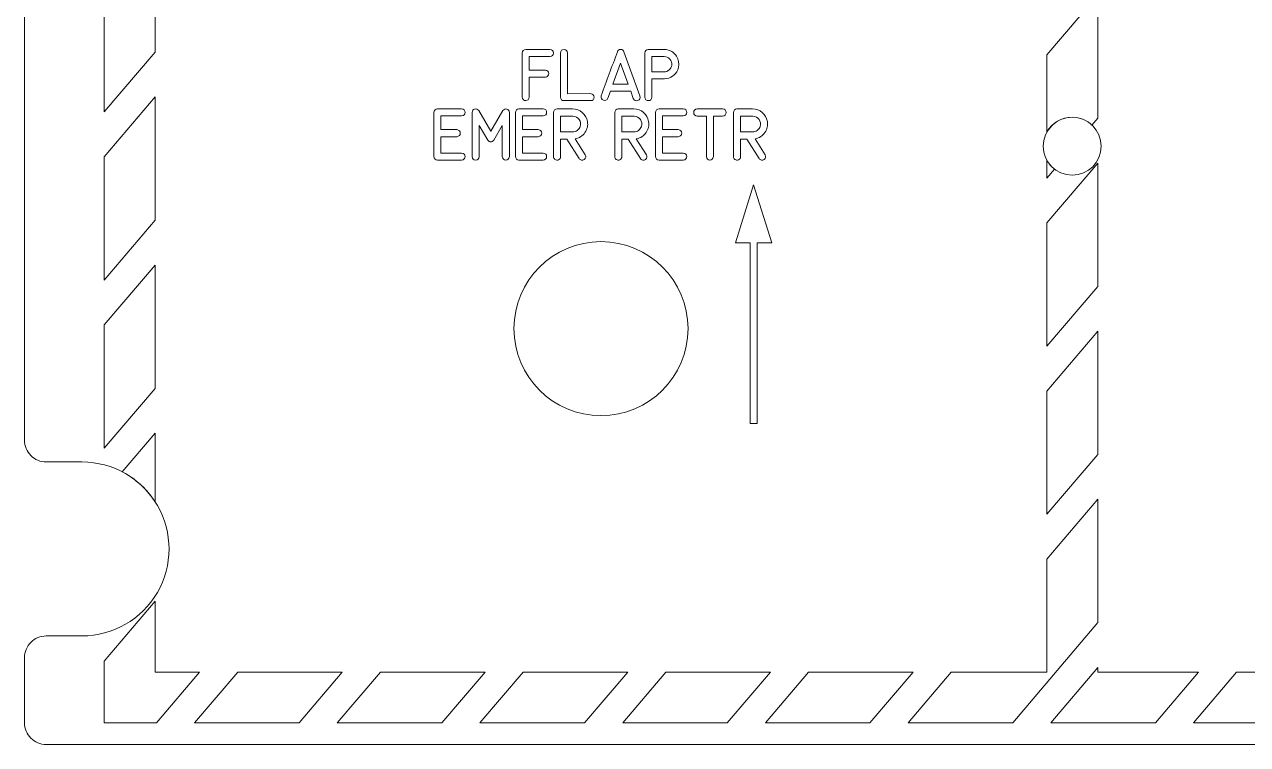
# Model space of a CAD drawing. Header units: millimetres. Extents: x -247 to 282, y -81 to 81.
# Drawn here: x -247.1 to -162.8, y -80.2 to -30.5 of the extents above; entities that cross this region are included whole.
import ezdxf

# ---------------------------------------------------------------- set-up
doc = ezdxf.new("R2010")
doc.units = ezdxf.units.MM
doc.header["$MEASUREMENT"] = 0
for name, color, linetype in [('Engrave', 7, 'Continuous'), ('Indicators', 7, 'Continuous'), ('Markings', 7, 'Continuous')]:
    doc.layers.add(name, color=color, linetype=linetype)

msp = doc.modelspace()

# ---------------------------------------------------------------- linework, layer by layer
at = {"layer": 'Engrave', "color": 240, "lineweight": 9}
for points, knots in [([(-212.7471, -35.5114), (-212.7471, -35.5114), (-212.7471, -32.4729), (-212.7471, -32.4729), (-212.7471, -32.4729), (-212.7265, -32.3212), (-212.6448, -32.2395), (-212.5025, -32.2283), (-212.5025, -32.2283), (-212.5025, -32.2283), (-210.8351, -32.2283), (-210.8351, -32.2283), (-210.8351, -32.2283), (-210.6758, -32.2406), (-210.5958, -32.3224), (-210.5958, -32.4723), (-210.5958, -32.4723), (-210.5958, -32.6216), (-210.6769, -32.7022), (-210.8386, -32.7122), (-210.8386, -32.7122), (-210.8386, -32.7122), (-212.2632, -32.7122), (-212.2632, -32.7122), (-212.2632, -32.7122), (-212.2632, -32.7122), (-212.2632, -33.6547), (-212.2632, -33.6547), (-212.2632, -33.6547), (-212.2632, -33.6547), (-211.152, -33.6547), (-211.152, -33.6547), (-211.152, -33.6547), (-210.9938, -33.6658), (-210.9133, -33.7434), (-210.9109, -33.8869), (-210.9109, -33.8869), (-210.9086, -34.0304), (-210.9891, -34.1144), (-211.152, -34.1385), (-211.152, -34.1385), (-211.152, -34.1385), (-212.2632, -34.1385), (-212.2632, -34.1385), (-212.2632, -34.1385), (-212.2632, -34.1385), (-212.2632, -35.5114), (-212.2632, -35.5114), (-212.2632, -35.5114), (-212.2744, -35.6696), (-212.3526, -35.7501), (-212.4966, -35.7525), (-212.4966, -35.7525), (-212.6407, -35.7548), (-212.7242, -35.6743), (-212.7471, -35.5114)], [0, 0, 0, 0, 0.0666667, 0.0666667, 0.0666667, 0.0666667, 0.1333333, 0.1333333, 0.1333333, 0.1333333, 0.2, 0.2, 0.2, 0.2, 0.2666667, 0.2666667, 0.2666667, 0.2666667, 0.3333333, 0.3333333, 0.3333333, 0.3333333, 0.4, 0.4, 0.4, 0.4, 0.4666667, 0.4666667, 0.4666667, 0.4666667, 0.5333333, 0.5333333, 0.5333333, 0.5333333, 0.6, 0.6, 0.6, 0.6, 0.6666667, 0.6666667, 0.6666667, 0.6666667, 0.7333333, 0.7333333, 0.7333333, 0.7333333, 0.8, 0.8, 0.8, 0.8, 0.8666667, 0.8666667, 0.8666667, 0.8666667, 1, 1, 1, 1]), ([(-209.8691, -35.7578), (-210.0102, -35.7484), (-210.0919, -35.669), (-210.1137, -35.5185), (-210.1137, -35.5185), (-210.1137, -35.5185), (-210.1137, -32.4729), (-210.1137, -32.4729), (-210.1137, -32.4729), (-210.0896, -32.3077), (-210.0055, -32.2265), (-209.8621, -32.2289), (-209.8621, -32.2289), (-209.7186, -32.2318), (-209.6404, -32.3136), (-209.6281, -32.4729), (-209.6281, -32.4729), (-209.6281, -32.4729), (-209.6281, -35.2768), (-209.6281, -35.2768), (-209.6281, -35.2768), (-209.6281, -35.2768), (-208.0382, -35.2756), (-208.0382, -35.2756), (-208.0382, -35.2756), (-207.8748, -35.2939), (-207.7942, -35.3762), (-207.796, -35.5226), (-207.796, -35.5226), (-207.7978, -35.669), (-207.8789, -35.7472), (-208.04, -35.7578), (-208.04, -35.7578), (-208.04, -35.7578), (-209.8691, -35.7578), (-209.8691, -35.7578)], [0, 0, 0, 0, 0.1, 0.1, 0.1, 0.1, 0.2, 0.2, 0.2, 0.2, 0.3, 0.3, 0.3, 0.3, 0.4, 0.4, 0.4, 0.4, 0.5, 0.5, 0.5, 0.5, 0.6, 0.6, 0.6, 0.6, 0.7, 0.7, 0.7, 0.7, 0.8, 0.8, 0.8, 0.8, 1, 1, 1, 1]), ([(-207.2939, -35.4238), (-207.1104, -34.917), (-206.9264, -34.4108), (-206.7424, -33.9051), (-206.7424, -33.9051), (-206.5577, -33.3995), (-206.3731, -32.8933), (-206.1885, -32.387), (-206.1885, -32.387), (-206.1503, -32.2824), (-206.075, -32.2295), (-205.9627, -32.2283), (-205.9627, -32.2283), (-205.8498, -32.2271), (-205.774, -32.28), (-205.7352, -32.387), (-205.7352, -32.387), (-205.7352, -32.387), (-204.631, -35.432), (-204.631, -35.432), (-204.631, -35.432), (-204.5969, -35.5943), (-204.6463, -35.6984), (-204.7792, -35.7454), (-204.7792, -35.7454), (-204.9127, -35.793), (-205.015, -35.7442), (-205.0879, -35.6008), (-205.0879, -35.6008), (-205.0879, -35.6008), (-205.2648, -35.1081), (-205.2648, -35.1081), (-205.2648, -35.1081), (-205.2648, -35.1081), (-206.6689, -35.1081), (-206.6689, -35.1081), (-206.6689, -35.1081), (-206.6689, -35.1081), (-206.8411, -35.589), (-206.8411, -35.589), (-206.8411, -35.589), (-206.9146, -35.7337), (-207.0193, -35.7807), (-207.1545, -35.7307), (-207.1545, -35.7307), (-207.2903, -35.6813), (-207.3368, -35.5784), (-207.2939, -35.4238)], [0, 0, 0, 0, 0.0769231, 0.0769231, 0.0769231, 0.0769231, 0.1538462, 0.1538462, 0.1538462, 0.1538462, 0.2307692, 0.2307692, 0.2307692, 0.2307692, 0.3076923, 0.3076923, 0.3076923, 0.3076923, 0.3846154, 0.3846154, 0.3846154, 0.3846154, 0.4615385, 0.4615385, 0.4615385, 0.4615385, 0.5384615, 0.5384615, 0.5384615, 0.5384615, 0.6153846, 0.6153846, 0.6153846, 0.6153846, 0.6923077, 0.6923077, 0.6923077, 0.6923077, 0.7692308, 0.7692308, 0.7692308, 0.7692308, 0.8461538, 0.8461538, 0.8461538, 0.8461538, 1, 1, 1, 1]), ([(-202.9671, -32.2283), (-202.9671, -32.2283), (-202.9342, -32.2283), (-202.9342, -32.2283), (-202.9342, -32.2283), (-202.7872, -32.2389), (-202.652, -32.2718), (-202.528, -32.3283), (-202.528, -32.3283), (-202.2904, -32.4394), (-202.1223, -32.6228), (-202.0235, -32.878), (-202.0235, -32.878), (-201.9247, -33.1326), (-201.9259, -33.3813), (-202.0264, -33.6235), (-202.0264, -33.6235), (-202.1082, -33.8152), (-202.2287, -33.9657), (-202.3886, -34.0739), (-202.3886, -34.0739), (-202.5479, -34.1826), (-202.7302, -34.2432), (-202.9342, -34.2556), (-202.9342, -34.2556), (-202.9342, -34.2556), (-202.9671, -34.2573), (-202.9671, -34.2573), (-202.9671, -34.2573), (-202.9671, -34.2573), (-203.8044, -34.2573), (-203.8044, -34.2573), (-203.8044, -34.2573), (-203.8044, -34.2573), (-203.8044, -35.5132), (-203.8044, -35.5132), (-203.8044, -35.5132), (-203.825, -35.6749), (-203.9067, -35.756), (-204.049, -35.756), (-204.049, -35.756), (-204.1913, -35.756), (-204.2724, -35.6749), (-204.2918, -35.5132), (-204.2918, -35.5132), (-204.2918, -35.5132), (-204.2918, -32.4694), (-204.2918, -32.4694), (-204.2918, -32.4694), (-204.2747, -32.3271), (-204.1989, -32.2465), (-204.0643, -32.2283), (-204.0643, -32.2283), (-204.0643, -32.2283), (-204.049, -32.2283), (-204.049, -32.2283), (-204.049, -32.2283), (-204.049, -32.2283), (-202.9671, -32.2283), (-202.9671, -32.2283)], [0, 0, 0, 0, 0.0625, 0.0625, 0.0625, 0.0625, 0.125, 0.125, 0.125, 0.125, 0.1875, 0.1875, 0.1875, 0.1875, 0.25, 0.25, 0.25, 0.25, 0.3125, 0.3125, 0.3125, 0.3125, 0.375, 0.375, 0.375, 0.375, 0.4375, 0.4375, 0.4375, 0.4375, 0.5, 0.5, 0.5, 0.5, 0.5625, 0.5625, 0.5625, 0.5625, 0.625, 0.625, 0.625, 0.625, 0.6875, 0.6875, 0.6875, 0.6875, 0.75, 0.75, 0.75, 0.75, 0.8125, 0.8125, 0.8125, 0.8125, 0.875, 0.875, 0.875, 0.875, 1, 1, 1, 1]), ([(-202.9671, -32.7139), (-202.9671, -32.7139), (-203.8044, -32.7139), (-203.8044, -32.7139), (-203.8044, -32.7139), (-203.8044, -32.7139), (-203.8044, -33.7699), (-203.8044, -33.7699), (-203.8044, -33.7699), (-203.8044, -33.7699), (-202.9671, -33.7699), (-202.9671, -33.7699), (-202.9671, -33.7699), (-202.836, -33.7699), (-202.7208, -33.7264), (-202.6203, -33.6388), (-202.6203, -33.6388), (-202.5197, -33.5518), (-202.4609, -33.4424), (-202.4433, -33.3119), (-202.4433, -33.3119), (-202.4227, -33.1531), (-202.4656, -33.0138), (-202.5709, -32.8939), (-202.5709, -32.8939), (-202.6767, -32.7739), (-202.809, -32.7139), (-202.9671, -32.7139)], [0, 0, 0, 0, 0.125, 0.125, 0.125, 0.125, 0.25, 0.25, 0.25, 0.25, 0.375, 0.375, 0.375, 0.375, 0.5, 0.5, 0.5, 0.5, 0.625, 0.625, 0.625, 0.625, 0.75, 0.75, 0.75, 0.75, 1, 1, 1, 1]), ([(-205.4406, -34.6242), (-205.4406, -34.6242), (-205.9645, -33.1773), (-205.9645, -33.1773), (-205.9645, -33.1773), (-205.9645, -33.1773), (-206.4913, -34.6242), (-206.4913, -34.6242), (-206.4913, -34.6242), (-206.4913, -34.6242), (-205.4406, -34.6242), (-205.4406, -34.6242)], [0, 0, 0, 0, 0.25, 0.25, 0.25, 0.25, 0.5, 0.5, 0.5, 0.5, 1, 1, 1, 1]), ([(-205.9645, -33.1773), (-205.9645, -33.1773), (-205.4406, -34.6242), (-205.4406, -34.6242), (-205.4406, -34.6242), (-205.4406, -34.6242), (-205.9645, -33.1773), (-205.9645, -33.1773)], [0, 0, 0, 0, 0.3333333, 0.3333333, 0.3333333, 0.3333333, 1, 1, 1, 1]), ([(-216.9213, -36.812), (-216.9213, -36.812), (-218.3494, -36.812), (-218.3494, -36.812), (-218.3494, -36.812), (-218.3494, -36.812), (-218.3494, -37.7544), (-218.3494, -37.7544), (-218.3494, -37.7544), (-218.3494, -37.7544), (-217.2605, -37.7544), (-217.2605, -37.7544), (-217.2605, -37.7544), (-217.0977, -37.7785), (-217.0165, -37.8603), (-217.0171, -37.9996), (-217.0171, -37.9996), (-217.0177, -38.1395), (-217.0988, -38.2207), (-217.2605, -38.2436), (-217.2605, -38.2436), (-217.2605, -38.2436), (-218.3494, -38.2436), (-218.3494, -38.2436), (-218.3494, -38.2436), (-218.3494, -38.2436), (-218.3494, -39.3754), (-218.3494, -39.3754), (-218.3494, -39.3754), (-218.3494, -39.3754), (-216.9213, -39.3754), (-216.9213, -39.3754), (-216.9213, -39.3754), (-216.7596, -39.3995), (-216.6785, -39.4801), (-216.6785, -39.6182), (-216.6785, -39.6182), (-216.6785, -39.7558), (-216.7596, -39.8364), (-216.9213, -39.8593), (-216.9213, -39.8593), (-216.9213, -39.8593), (-218.5887, -39.8593), (-218.5887, -39.8593), (-218.5887, -39.8593), (-218.7322, -39.8411), (-218.8139, -39.7593), (-218.8333, -39.6147), (-218.8333, -39.6147), (-218.8333, -39.6147), (-218.8333, -36.5727), (-218.8333, -36.5727), (-218.8333, -36.5727), (-218.8115, -36.421), (-218.7298, -36.341), (-218.5887, -36.3316), (-218.5887, -36.3316), (-218.5887, -36.3316), (-216.9213, -36.3316), (-216.9213, -36.3316), (-216.9213, -36.3316), (-216.7596, -36.3439), (-216.6785, -36.4251), (-216.6791, -36.5738), (-216.6791, -36.5738), (-216.6796, -36.7226), (-216.7608, -36.802), (-216.9213, -36.812)], [0, 0, 0, 0, 0.0555556, 0.0555556, 0.0555556, 0.0555556, 0.1111111, 0.1111111, 0.1111111, 0.1111111, 0.1666667, 0.1666667, 0.1666667, 0.1666667, 0.2222222, 0.2222222, 0.2222222, 0.2222222, 0.2777778, 0.2777778, 0.2777778, 0.2777778, 0.3333333, 0.3333333, 0.3333333, 0.3333333, 0.3888889, 0.3888889, 0.3888889, 0.3888889, 0.4444444, 0.4444444, 0.4444444, 0.4444444, 0.5, 0.5, 0.5, 0.5, 0.5555556, 0.5555556, 0.5555556, 0.5555556, 0.6111111, 0.6111111, 0.6111111, 0.6111111, 0.6666667, 0.6666667, 0.6666667, 0.6666667, 0.7222222, 0.7222222, 0.7222222, 0.7222222, 0.7777778, 0.7777778, 0.7777778, 0.7777778, 0.8333333, 0.8333333, 0.8333333, 0.8333333, 0.8888889, 0.8888889, 0.8888889, 0.8888889, 1, 1, 1, 1]), ([(-213.6317, -39.6182), (-213.657, -39.7788), (-213.7382, -39.8593), (-213.8751, -39.8587), (-213.8751, -39.8587), (-214.0127, -39.8581), (-214.0933, -39.7776), (-214.1174, -39.6182), (-214.1174, -39.6182), (-214.1174, -39.6182), (-214.1174, -37.4669), (-214.1174, -37.4669), (-214.1174, -37.4669), (-214.1174, -37.4669), (-214.7083, -38.4776), (-214.7083, -38.4776), (-214.7083, -38.4776), (-214.7712, -38.5535), (-214.8417, -38.5934), (-214.9193, -38.597), (-214.9193, -38.597), (-214.997, -38.5999), (-215.0657, -38.5605), (-215.1269, -38.4776), (-215.1269, -38.4776), (-215.1269, -38.4776), (-215.7143, -37.4716), (-215.7143, -37.4716), (-215.7143, -37.4716), (-215.7143, -37.4716), (-215.7125, -39.6182), (-215.7125, -39.6182), (-215.7125, -39.6182), (-215.7307, -39.7776), (-215.8136, -39.8575), (-215.9612, -39.8569), (-215.9612, -39.8569), (-216.1088, -39.8564), (-216.1881, -39.7764), (-216.1999, -39.6182), (-216.1999, -39.6182), (-216.1999, -39.6182), (-216.1999, -36.5762), (-216.1999, -36.5762), (-216.1999, -36.5762), (-216.1905, -36.4439), (-216.1329, -36.3651), (-216.0259, -36.3392), (-216.0259, -36.3392), (-215.9189, -36.3134), (-215.826, -36.3498), (-215.7466, -36.4486), (-215.7466, -36.4486), (-215.7466, -36.4486), (-214.9182, -37.8732), (-214.9182, -37.8732), (-214.9182, -37.8732), (-214.9182, -37.8732), (-214.0809, -36.4486), (-214.0809, -36.4486), (-214.0809, -36.4486), (-214.0021, -36.3498), (-213.9098, -36.314), (-213.8046, -36.3404), (-213.8046, -36.3404), (-213.6999, -36.3669), (-213.6417, -36.4451), (-213.6317, -36.5762), (-213.6317, -36.5762), (-213.6317, -36.5762), (-213.6317, -39.6182), (-213.6317, -39.6182)], [0, 0, 0, 0, 0.0526316, 0.0526316, 0.0526316, 0.0526316, 0.1052632, 0.1052632, 0.1052632, 0.1052632, 0.1578947, 0.1578947, 0.1578947, 0.1578947, 0.2105263, 0.2105263, 0.2105263, 0.2105263, 0.2631579, 0.2631579, 0.2631579, 0.2631579, 0.3157895, 0.3157895, 0.3157895, 0.3157895, 0.3684211, 0.3684211, 0.3684211, 0.3684211, 0.4210526, 0.4210526, 0.4210526, 0.4210526, 0.4736842, 0.4736842, 0.4736842, 0.4736842, 0.5263158, 0.5263158, 0.5263158, 0.5263158, 0.5789474, 0.5789474, 0.5789474, 0.5789474, 0.6315789, 0.6315789, 0.6315789, 0.6315789, 0.6842105, 0.6842105, 0.6842105, 0.6842105, 0.7368421, 0.7368421, 0.7368421, 0.7368421, 0.7894737, 0.7894737, 0.7894737, 0.7894737, 0.8421053, 0.8421053, 0.8421053, 0.8421053, 0.8947368, 0.8947368, 0.8947368, 0.8947368, 1, 1, 1, 1]), ([(-211.3064, -36.812), (-211.3064, -36.812), (-212.7345, -36.812), (-212.7345, -36.812), (-212.7345, -36.812), (-212.7345, -36.812), (-212.7345, -37.7544), (-212.7345, -37.7544), (-212.7345, -37.7544), (-212.7345, -37.7544), (-211.6456, -37.7544), (-211.6456, -37.7544), (-211.6456, -37.7544), (-211.4828, -37.7785), (-211.4016, -37.8603), (-211.4022, -37.9996), (-211.4022, -37.9996), (-211.4028, -38.1395), (-211.4839, -38.2207), (-211.6456, -38.2436), (-211.6456, -38.2436), (-211.6456, -38.2436), (-212.7345, -38.2436), (-212.7345, -38.2436), (-212.7345, -38.2436), (-212.7345, -38.2436), (-212.7345, -39.3754), (-212.7345, -39.3754), (-212.7345, -39.3754), (-212.7345, -39.3754), (-211.3064, -39.3754), (-211.3064, -39.3754), (-211.3064, -39.3754), (-211.1447, -39.3995), (-211.0636, -39.4801), (-211.0636, -39.6182), (-211.0636, -39.6182), (-211.0636, -39.7558), (-211.1447, -39.8364), (-211.3064, -39.8593), (-211.3064, -39.8593), (-211.3064, -39.8593), (-212.9738, -39.8593), (-212.9738, -39.8593), (-212.9738, -39.8593), (-213.1173, -39.8411), (-213.199, -39.7593), (-213.2184, -39.6147), (-213.2184, -39.6147), (-213.2184, -39.6147), (-213.2184, -36.5727), (-213.2184, -36.5727), (-213.2184, -36.5727), (-213.1966, -36.421), (-213.1149, -36.341), (-212.9738, -36.3316), (-212.9738, -36.3316), (-212.9738, -36.3316), (-211.3064, -36.3316), (-211.3064, -36.3316), (-211.3064, -36.3316), (-211.1447, -36.3439), (-211.0636, -36.4251), (-211.0642, -36.5738), (-211.0642, -36.5738), (-211.0647, -36.7226), (-211.1459, -36.802), (-211.3064, -36.812)], [0, 0, 0, 0, 0.0555556, 0.0555556, 0.0555556, 0.0555556, 0.1111111, 0.1111111, 0.1111111, 0.1111111, 0.1666667, 0.1666667, 0.1666667, 0.1666667, 0.2222222, 0.2222222, 0.2222222, 0.2222222, 0.2777778, 0.2777778, 0.2777778, 0.2777778, 0.3333333, 0.3333333, 0.3333333, 0.3333333, 0.3888889, 0.3888889, 0.3888889, 0.3888889, 0.4444444, 0.4444444, 0.4444444, 0.4444444, 0.5, 0.5, 0.5, 0.5, 0.5555556, 0.5555556, 0.5555556, 0.5555556, 0.6111111, 0.6111111, 0.6111111, 0.6111111, 0.6666667, 0.6666667, 0.6666667, 0.6666667, 0.7222222, 0.7222222, 0.7222222, 0.7222222, 0.7777778, 0.7777778, 0.7777778, 0.7777778, 0.8333333, 0.8333333, 0.8333333, 0.8333333, 0.8888889, 0.8888889, 0.8888889, 0.8888889, 1, 1, 1, 1]), ([(-208.4096, -39.4854), (-208.3361, -39.6153), (-208.3567, -39.7241), (-208.4713, -39.8129), (-208.4713, -39.8129), (-208.5266, -39.8517), (-208.5901, -39.8652), (-208.6618, -39.8522), (-208.6618, -39.8522), (-208.7335, -39.8399), (-208.7859, -39.804), (-208.8194, -39.7458), (-208.8194, -39.7458), (-208.8194, -39.7458), (-209.6684, -38.4035), (-209.6684, -38.4035), (-209.6684, -38.4035), (-209.6684, -38.4035), (-210.0994, -38.4035), (-210.0994, -38.4035), (-210.0994, -38.4035), (-210.0994, -38.4035), (-210.0994, -39.6165), (-210.0994, -39.6165), (-210.0994, -39.6165), (-210.0994, -39.7164), (-210.1446, -39.7882), (-210.2352, -39.8328), (-210.2352, -39.8328), (-210.3263, -39.8769), (-210.411, -39.8687), (-210.4903, -39.8076), (-210.4903, -39.8076), (-210.5533, -39.7605), (-210.585, -39.697), (-210.585, -39.6165), (-210.585, -39.6165), (-210.585, -39.6165), (-210.585, -36.5727), (-210.585, -36.5727), (-210.585, -36.5727), (-210.585, -36.5062), (-210.5615, -36.4492), (-210.515, -36.4022), (-210.515, -36.4022), (-210.4686, -36.3551), (-210.4116, -36.3316), (-210.3439, -36.3316), (-210.3439, -36.3316), (-210.3439, -36.3316), (-209.2745, -36.3316), (-209.2745, -36.3316), (-209.2745, -36.3316), (-209.0169, -36.3316), (-208.7935, -36.4133), (-208.6042, -36.5768), (-208.6042, -36.5768), (-208.4149, -36.7408), (-208.2967, -36.9484), (-208.2508, -37.2), (-208.2508, -37.2), (-208.2026, -37.4699), (-208.2597, -37.7221), (-208.4225, -37.9567), (-208.4225, -37.9567), (-208.5848, -38.1919), (-208.8006, -38.3342), (-209.0693, -38.3847), (-209.0693, -38.3847), (-209.0693, -38.3847), (-209.1022, -38.39), (-209.1022, -38.39), (-209.1022, -38.39), (-209.1022, -38.39), (-208.4096, -39.4854), (-208.4096, -39.4854)], [0, 0, 0, 0, 0.05, 0.05, 0.05, 0.05, 0.1, 0.1, 0.1, 0.1, 0.15, 0.15, 0.15, 0.15, 0.2, 0.2, 0.2, 0.2, 0.25, 0.25, 0.25, 0.25, 0.3, 0.3, 0.3, 0.3, 0.35, 0.35, 0.35, 0.35, 0.4, 0.4, 0.4, 0.4, 0.45, 0.45, 0.45, 0.45, 0.5, 0.5, 0.5, 0.5, 0.55, 0.55, 0.55, 0.55, 0.6, 0.6, 0.6, 0.6, 0.65, 0.65, 0.65, 0.65, 0.7, 0.7, 0.7, 0.7, 0.75, 0.75, 0.75, 0.75, 0.8, 0.8, 0.8, 0.8, 0.85, 0.85, 0.85, 0.85, 0.9, 0.9, 0.9, 0.9, 1, 1, 1, 1]), ([(-209.2745, -37.9197), (-209.1569, -37.9197), (-209.0487, -37.8844), (-208.9493, -37.8126), (-208.9493, -37.8126), (-208.85, -37.7415), (-208.7835, -37.6486), (-208.7488, -37.534), (-208.7488, -37.534), (-208.6947, -37.357), (-208.7194, -37.1971), (-208.8229, -37.0542), (-208.8229, -37.0542), (-208.9264, -36.9113), (-209.0687, -36.8325), (-209.2498, -36.8172), (-209.2498, -36.8172), (-209.2498, -36.8172), (-210.0994, -36.8172), (-210.0994, -36.8172), (-210.0994, -36.8172), (-210.0994, -36.8172), (-210.0994, -37.9197), (-210.0994, -37.9197), (-210.0994, -37.9197), (-210.0994, -37.9197), (-209.2745, -37.9197), (-209.2745, -37.9197)], [0, 0, 0, 0, 0.125, 0.125, 0.125, 0.125, 0.25, 0.25, 0.25, 0.25, 0.375, 0.375, 0.375, 0.375, 0.5, 0.5, 0.5, 0.5, 0.625, 0.625, 0.625, 0.625, 0.75, 0.75, 0.75, 0.75, 1, 1, 1, 1]), ([(-204.191, -39.4854), (-204.1175, -39.6153), (-204.1381, -39.7241), (-204.2527, -39.8129), (-204.2527, -39.8129), (-204.308, -39.8517), (-204.3715, -39.8652), (-204.4432, -39.8522), (-204.4432, -39.8522), (-204.5149, -39.8399), (-204.5673, -39.804), (-204.6008, -39.7458), (-204.6008, -39.7458), (-204.6008, -39.7458), (-205.4498, -38.4035), (-205.4498, -38.4035), (-205.4498, -38.4035), (-205.4498, -38.4035), (-205.8808, -38.4035), (-205.8808, -38.4035), (-205.8808, -38.4035), (-205.8808, -38.4035), (-205.8808, -39.6165), (-205.8808, -39.6165), (-205.8808, -39.6165), (-205.8808, -39.7164), (-205.926, -39.7882), (-206.0166, -39.8328), (-206.0166, -39.8328), (-206.1077, -39.8769), (-206.1924, -39.8687), (-206.2717, -39.8076), (-206.2717, -39.8076), (-206.3347, -39.7605), (-206.3664, -39.697), (-206.3664, -39.6165), (-206.3664, -39.6165), (-206.3664, -39.6165), (-206.3664, -36.5727), (-206.3664, -36.5727), (-206.3664, -36.5727), (-206.3664, -36.5062), (-206.3429, -36.4492), (-206.2964, -36.4022), (-206.2964, -36.4022), (-206.25, -36.3551), (-206.193, -36.3316), (-206.1253, -36.3316), (-206.1253, -36.3316), (-206.1253, -36.3316), (-205.0559, -36.3316), (-205.0559, -36.3316), (-205.0559, -36.3316), (-204.7983, -36.3316), (-204.5749, -36.4133), (-204.3856, -36.5768), (-204.3856, -36.5768), (-204.1963, -36.7408), (-204.0781, -36.9484), (-204.0322, -37.2), (-204.0322, -37.2), (-203.984, -37.4699), (-204.0411, -37.7221), (-204.2039, -37.9567), (-204.2039, -37.9567), (-204.3662, -38.1919), (-204.582, -38.3342), (-204.8507, -38.3847), (-204.8507, -38.3847), (-204.8507, -38.3847), (-204.8836, -38.39), (-204.8836, -38.39), (-204.8836, -38.39), (-204.8836, -38.39), (-204.191, -39.4854), (-204.191, -39.4854)], [0, 0, 0, 0, 0.05, 0.05, 0.05, 0.05, 0.1, 0.1, 0.1, 0.1, 0.15, 0.15, 0.15, 0.15, 0.2, 0.2, 0.2, 0.2, 0.25, 0.25, 0.25, 0.25, 0.3, 0.3, 0.3, 0.3, 0.35, 0.35, 0.35, 0.35, 0.4, 0.4, 0.4, 0.4, 0.45, 0.45, 0.45, 0.45, 0.5, 0.5, 0.5, 0.5, 0.55, 0.55, 0.55, 0.55, 0.6, 0.6, 0.6, 0.6, 0.65, 0.65, 0.65, 0.65, 0.7, 0.7, 0.7, 0.7, 0.75, 0.75, 0.75, 0.75, 0.8, 0.8, 0.8, 0.8, 0.85, 0.85, 0.85, 0.85, 0.9, 0.9, 0.9, 0.9, 1, 1, 1, 1]), ([(-205.0559, -37.9197), (-204.9383, -37.9197), (-204.8301, -37.8844), (-204.7307, -37.8126), (-204.7307, -37.8126), (-204.6314, -37.7415), (-204.5649, -37.6486), (-204.5302, -37.534), (-204.5302, -37.534), (-204.4761, -37.357), (-204.5008, -37.1971), (-204.6043, -37.0542), (-204.6043, -37.0542), (-204.7078, -36.9113), (-204.8501, -36.8325), (-205.0312, -36.8172), (-205.0312, -36.8172), (-205.0312, -36.8172), (-205.8808, -36.8172), (-205.8808, -36.8172), (-205.8808, -36.8172), (-205.8808, -36.8172), (-205.8808, -37.9197), (-205.8808, -37.9197), (-205.8808, -37.9197), (-205.8808, -37.9197), (-205.0559, -37.9197), (-205.0559, -37.9197)], [0, 0, 0, 0, 0.125, 0.125, 0.125, 0.125, 0.25, 0.25, 0.25, 0.25, 0.375, 0.375, 0.375, 0.375, 0.5, 0.5, 0.5, 0.5, 0.625, 0.625, 0.625, 0.625, 0.75, 0.75, 0.75, 0.75, 1, 1, 1, 1]), ([(-201.6469, -36.812), (-201.6469, -36.812), (-203.075, -36.812), (-203.075, -36.812), (-203.075, -36.812), (-203.075, -36.812), (-203.075, -37.7544), (-203.075, -37.7544), (-203.075, -37.7544), (-203.075, -37.7544), (-201.9861, -37.7544), (-201.9861, -37.7544), (-201.9861, -37.7544), (-201.8233, -37.7785), (-201.7421, -37.8603), (-201.7427, -37.9996), (-201.7427, -37.9996), (-201.7433, -38.1395), (-201.8244, -38.2207), (-201.9861, -38.2436), (-201.9861, -38.2436), (-201.9861, -38.2436), (-203.075, -38.2436), (-203.075, -38.2436), (-203.075, -38.2436), (-203.075, -38.2436), (-203.075, -39.3754), (-203.075, -39.3754), (-203.075, -39.3754), (-203.075, -39.3754), (-201.6469, -39.3754), (-201.6469, -39.3754), (-201.6469, -39.3754), (-201.4852, -39.3995), (-201.4041, -39.4801), (-201.4041, -39.6182), (-201.4041, -39.6182), (-201.4041, -39.7558), (-201.4852, -39.8364), (-201.6469, -39.8593), (-201.6469, -39.8593), (-201.6469, -39.8593), (-203.3143, -39.8593), (-203.3143, -39.8593), (-203.3143, -39.8593), (-203.4578, -39.8411), (-203.5395, -39.7593), (-203.5589, -39.6147), (-203.5589, -39.6147), (-203.5589, -39.6147), (-203.5589, -36.5727), (-203.5589, -36.5727), (-203.5589, -36.5727), (-203.5371, -36.421), (-203.4554, -36.341), (-203.3143, -36.3316), (-203.3143, -36.3316), (-203.3143, -36.3316), (-201.6469, -36.3316), (-201.6469, -36.3316), (-201.6469, -36.3316), (-201.4852, -36.3439), (-201.4041, -36.4251), (-201.4047, -36.5738), (-201.4047, -36.5738), (-201.4052, -36.7226), (-201.4864, -36.802), (-201.6469, -36.812)], [0, 0, 0, 0, 0.0555556, 0.0555556, 0.0555556, 0.0555556, 0.1111111, 0.1111111, 0.1111111, 0.1111111, 0.1666667, 0.1666667, 0.1666667, 0.1666667, 0.2222222, 0.2222222, 0.2222222, 0.2222222, 0.2777778, 0.2777778, 0.2777778, 0.2777778, 0.3333333, 0.3333333, 0.3333333, 0.3333333, 0.3888889, 0.3888889, 0.3888889, 0.3888889, 0.4444444, 0.4444444, 0.4444444, 0.4444444, 0.5, 0.5, 0.5, 0.5, 0.5555556, 0.5555556, 0.5555556, 0.5555556, 0.6111111, 0.6111111, 0.6111111, 0.6111111, 0.6666667, 0.6666667, 0.6666667, 0.6666667, 0.7222222, 0.7222222, 0.7222222, 0.7222222, 0.7777778, 0.7777778, 0.7777778, 0.7777778, 0.8333333, 0.8333333, 0.8333333, 0.8333333, 0.8888889, 0.8888889, 0.8888889, 0.8888889, 1, 1, 1, 1]), ([(-200.0524, -39.6182), (-200.0524, -39.6182), (-200.0524, -36.8172), (-200.0524, -36.8172), (-200.0524, -36.8172), (-200.0524, -36.8172), (-200.6844, -36.8172), (-200.6844, -36.8172), (-200.6844, -36.8172), (-200.845, -36.8049), (-200.9255, -36.7238), (-200.9249, -36.5756), (-200.9249, -36.5756), (-200.9243, -36.4268), (-200.8438, -36.3451), (-200.6844, -36.3316), (-200.6844, -36.3316), (-200.6844, -36.3316), (-198.9359, -36.3316), (-198.9359, -36.3316), (-198.9359, -36.3316), (-198.7777, -36.3439), (-198.6978, -36.4257), (-198.6972, -36.5756), (-198.6972, -36.5756), (-198.6966, -36.7249), (-198.7765, -36.8061), (-198.9359, -36.8172), (-198.9359, -36.8172), (-198.9359, -36.8172), (-199.5662, -36.8172), (-199.5662, -36.8172), (-199.5662, -36.8172), (-199.5662, -36.8172), (-199.5662, -39.6182), (-199.5662, -39.6182), (-199.5662, -39.6182), (-199.5926, -39.7811), (-199.6773, -39.8617), (-199.8207, -39.8593), (-199.8207, -39.8593), (-199.9636, -39.8569), (-200.0406, -39.7764), (-200.0524, -39.6182)], [0, 0, 0, 0, 0.0833333, 0.0833333, 0.0833333, 0.0833333, 0.1666667, 0.1666667, 0.1666667, 0.1666667, 0.25, 0.25, 0.25, 0.25, 0.3333333, 0.3333333, 0.3333333, 0.3333333, 0.4166667, 0.4166667, 0.4166667, 0.4166667, 0.5, 0.5, 0.5, 0.5, 0.5833333, 0.5833333, 0.5833333, 0.5833333, 0.6666667, 0.6666667, 0.6666667, 0.6666667, 0.75, 0.75, 0.75, 0.75, 0.8333333, 0.8333333, 0.8333333, 0.8333333, 1, 1, 1, 1]), ([(-196.0079, -39.4854), (-195.9344, -39.6153), (-195.955, -39.7241), (-196.0696, -39.8129), (-196.0696, -39.8129), (-196.1249, -39.8517), (-196.1884, -39.8652), (-196.2601, -39.8522), (-196.2601, -39.8522), (-196.3318, -39.8399), (-196.3842, -39.804), (-196.4177, -39.7458), (-196.4177, -39.7458), (-196.4177, -39.7458), (-197.2667, -38.4035), (-197.2667, -38.4035), (-197.2667, -38.4035), (-197.2667, -38.4035), (-197.6977, -38.4035), (-197.6977, -38.4035), (-197.6977, -38.4035), (-197.6977, -38.4035), (-197.6977, -39.6165), (-197.6977, -39.6165), (-197.6977, -39.6165), (-197.6977, -39.7164), (-197.7429, -39.7882), (-197.8335, -39.8328), (-197.8335, -39.8328), (-197.9246, -39.8769), (-198.0093, -39.8687), (-198.0886, -39.8076), (-198.0886, -39.8076), (-198.1516, -39.7605), (-198.1833, -39.697), (-198.1833, -39.6165), (-198.1833, -39.6165), (-198.1833, -39.6165), (-198.1833, -36.5727), (-198.1833, -36.5727), (-198.1833, -36.5727), (-198.1833, -36.5062), (-198.1598, -36.4492), (-198.1133, -36.4022), (-198.1133, -36.4022), (-198.0669, -36.3551), (-198.0099, -36.3316), (-197.9422, -36.3316), (-197.9422, -36.3316), (-197.9422, -36.3316), (-196.8728, -36.3316), (-196.8728, -36.3316), (-196.8728, -36.3316), (-196.6152, -36.3316), (-196.3918, -36.4133), (-196.2025, -36.5768), (-196.2025, -36.5768), (-196.0132, -36.7408), (-195.895, -36.9484), (-195.8491, -37.2), (-195.8491, -37.2), (-195.8009, -37.4699), (-195.858, -37.7221), (-196.0208, -37.9567), (-196.0208, -37.9567), (-196.1831, -38.1919), (-196.3989, -38.3342), (-196.6676, -38.3847), (-196.6676, -38.3847), (-196.6676, -38.3847), (-196.7005, -38.39), (-196.7005, -38.39), (-196.7005, -38.39), (-196.7005, -38.39), (-196.0079, -39.4854), (-196.0079, -39.4854)], [0, 0, 0, 0, 0.05, 0.05, 0.05, 0.05, 0.1, 0.1, 0.1, 0.1, 0.15, 0.15, 0.15, 0.15, 0.2, 0.2, 0.2, 0.2, 0.25, 0.25, 0.25, 0.25, 0.3, 0.3, 0.3, 0.3, 0.35, 0.35, 0.35, 0.35, 0.4, 0.4, 0.4, 0.4, 0.45, 0.45, 0.45, 0.45, 0.5, 0.5, 0.5, 0.5, 0.55, 0.55, 0.55, 0.55, 0.6, 0.6, 0.6, 0.6, 0.65, 0.65, 0.65, 0.65, 0.7, 0.7, 0.7, 0.7, 0.75, 0.75, 0.75, 0.75, 0.8, 0.8, 0.8, 0.8, 0.85, 0.85, 0.85, 0.85, 0.9, 0.9, 0.9, 0.9, 1, 1, 1, 1]), ([(-196.8728, -37.9197), (-196.7552, -37.9197), (-196.647, -37.8844), (-196.5476, -37.8126), (-196.5476, -37.8126), (-196.4483, -37.7415), (-196.3818, -37.6486), (-196.3471, -37.534), (-196.3471, -37.534), (-196.293, -37.357), (-196.3177, -37.1971), (-196.4212, -37.0542), (-196.4212, -37.0542), (-196.5247, -36.9113), (-196.667, -36.8325), (-196.8481, -36.8172), (-196.8481, -36.8172), (-196.8481, -36.8172), (-197.6977, -36.8172), (-197.6977, -36.8172), (-197.6977, -36.8172), (-197.6977, -36.8172), (-197.6977, -37.9197), (-197.6977, -37.9197), (-197.6977, -37.9197), (-197.6977, -37.9197), (-196.8728, -37.9197), (-196.8728, -37.9197)], [0, 0, 0, 0, 0.125, 0.125, 0.125, 0.125, 0.25, 0.25, 0.25, 0.25, 0.375, 0.375, 0.375, 0.375, 0.5, 0.5, 0.5, 0.5, 0.625, 0.625, 0.625, 0.625, 0.75, 0.75, 0.75, 0.75, 1, 1, 1, 1]), ([(-196.5444, -45.5539), (-196.5444, -45.5539), (-196.5444, -58.0114), (-196.5444, -58.0114), (-196.5444, -58.0114), (-196.5444, -58.0114), (-197.0444, -58.0114), (-197.0444, -58.0114), (-197.0444, -58.0114), (-197.0444, -58.0114), (-197.0444, -45.5539), (-197.0444, -45.5539), (-197.0444, -45.5539), (-197.0444, -45.5539), (-198.0444, -45.5539), (-198.0444, -45.5539), (-198.0444, -45.5539), (-198.0444, -45.5539), (-196.7944, -41.5539), (-196.7944, -41.5539), (-196.7944, -41.5539), (-196.7944, -41.5539), (-195.5444, -45.5539), (-195.5444, -45.5539), (-195.5444, -45.5539), (-195.5444, -45.5539), (-196.5444, -45.5539), (-196.5444, -45.5539)], [0, 0, 0, 0, 0.125, 0.125, 0.125, 0.125, 0.25, 0.25, 0.25, 0.25, 0.375, 0.375, 0.375, 0.375, 0.5, 0.5, 0.5, 0.5, 0.625, 0.625, 0.625, 0.625, 0.75, 0.75, 0.75, 0.75, 1, 1, 1, 1])]:
    msp.add_open_spline(points, degree=3, knots=knots, dxfattribs=at)
at = {"layer": 'Indicators', "color": 250, "lineweight": 9}
for centre, major_axis in [((-174.8376, -38.9027), (0, 2)), ((-207.3171, -51.4791), (0, 6))]:
    msp.add_ellipse(centre, major_axis=major_axis, ratio=1, dxfattribs=at)
msp.add_open_spline([(-245.5546, -60.675), (-245.9526, -60.6748), (-246.3343, -60.5164), (-246.6156, -60.2347), (-246.6156, -60.2347), (-246.8969, -59.9531), (-247.0548, -59.5731), (-247.0546, -59.175), (-247.0546, -59.175), (-247.0546, -59.175), (-247.0546, 59.175), (-247.0546, 59.175), (-247.0546, 59.175), (-247.0543, 59.5731), (-246.8959, 59.9547), (-246.6143, 60.236), (-246.6143, 60.236), (-246.3326, 60.5173), (-245.9526, 60.6752), (-245.5546, 60.675), (-245.5546, 60.675), (-245.5546, 60.675), (-243.0921, 60.675), (-243.0921, 60.675), (-243.0921, 60.675), (-240.9485, 60.675), (-238.9677, 61.8186), (-237.8959, 63.675), (-237.8959, 63.675), (-236.8241, 65.5314), (-236.8241, 67.8186), (-237.8959, 69.675), (-237.8959, 69.675), (-238.9677, 71.5314), (-240.9485, 72.675), (-243.0921, 72.675), (-243.0921, 72.675), (-243.0921, 72.675), (-245.5546, 72.675), (-245.5546, 72.675), (-245.5546, 72.675), (-245.9526, 72.6752), (-246.3343, 72.8336), (-246.6156, 73.1153), (-246.6156, 73.1153), (-246.8969, 73.3969), (-247.0548, 73.7769), (-247.0546, 74.175), (-247.0546, 74.175), (-247.0546, 74.175), (-247.0546, 78.6625), (-247.0546, 78.6625), (-247.0546, 78.6625), (-247.0543, 79.0606), (-246.8959, 79.4422), (-246.6143, 79.7235), (-246.6143, 79.7235), (-246.3326, 80.0048), (-245.9526, 80.1627), (-245.5546, 80.1625), (-245.5546, 80.1625), (-245.5546, 80.1625), (-104.1046, 80.1625), (-104.1046, 80.1625), (-104.1046, 80.1625), (-103.7065, 80.1622), (-103.3248, 80.0038), (-103.0435, 79.7222), (-103.0435, 79.7222), (-102.7622, 79.4405), (-102.6043, 79.0606), (-102.6046, 78.6625), (-102.6046, 78.6625), (-102.6046, 78.6625), (-102.6046, 74.175), (-102.6046, 74.175), (-102.6046, 74.175), (-102.6048, 73.7769), (-102.7632, 73.3952), (-103.0449, 73.1139), (-103.0449, 73.1139), (-103.3265, 72.8326), (-103.7065, 72.6747), (-104.1046, 72.675), (-104.1046, 72.675), (-104.1046, 72.675), (-106.5671, 72.675), (-106.5671, 72.675), (-106.5671, 72.675), (-108.7107, 72.675), (-110.6914, 71.5314), (-111.7632, 69.675), (-111.7632, 69.675), (-112.835, 67.8186), (-112.835, 65.5314), (-111.7632, 63.675), (-111.7632, 63.675), (-110.6914, 61.8186), (-108.7107, 60.675), (-106.5671, 60.675), (-106.5671, 60.675), (-106.5671, 60.675), (-104.1046, 60.675), (-104.1046, 60.675), (-104.1046, 60.675), (-103.7065, 60.6747), (-103.3248, 60.5163), (-103.0435, 60.2347), (-103.0435, 60.2347), (-102.7622, 59.953), (-102.6043, 59.5731), (-102.6046, 59.175), (-102.6046, 59.175), (-102.6046, 59.175), (-102.6046, -59.175), (-102.6046, -59.175), (-102.6046, -59.175), (-102.6048, -59.5731), (-102.7632, -59.9548), (-103.0449, -60.2361), (-103.0449, -60.2361), (-103.3265, -60.5174), (-103.7065, -60.6753), (-104.1046, -60.675), (-104.1046, -60.675), (-104.1046, -60.675), (-106.5671, -60.675), (-106.5671, -60.675), (-106.5671, -60.675), (-108.7107, -60.675), (-110.6914, -61.8186), (-111.7632, -63.675), (-111.7632, -63.675), (-112.835, -65.5314), (-112.835, -67.8186), (-111.7632, -69.675), (-111.7632, -69.675), (-110.6914, -71.5314), (-108.7107, -72.675), (-106.5671, -72.675), (-106.5671, -72.675), (-106.5671, -72.675), (-104.1046, -72.675), (-104.1046, -72.675), (-104.1046, -72.675), (-103.7065, -72.6753), (-103.3248, -72.8337), (-103.0435, -73.1153), (-103.0435, -73.1153), (-102.7622, -73.397), (-102.6043, -73.7769), (-102.6046, -74.175), (-102.6046, -74.175), (-102.6046, -74.175), (-102.6046, -78.6625), (-102.6046, -78.6625), (-102.6046, -78.6625), (-102.6048, -79.0606), (-102.7632, -79.4423), (-103.0449, -79.7236), (-103.0449, -79.7236), (-103.3265, -80.0049), (-103.7065, -80.1628), (-104.1046, -80.1625), (-104.1046, -80.1625), (-104.1046, -80.1625), (-245.5546, -80.1625), (-245.5546, -80.1625), (-245.5546, -80.1625), (-245.9526, -80.1623), (-246.3343, -80.0039), (-246.6156, -79.7222), (-246.6156, -79.7222), (-246.8969, -79.4406), (-247.0548, -79.0606), (-247.0546, -78.6625), (-247.0546, -78.6625), (-247.0546, -78.6625), (-247.0546, -74.175), (-247.0546, -74.175), (-247.0546, -74.175), (-247.0543, -73.7769), (-246.8959, -73.3953), (-246.6143, -73.114), (-246.6143, -73.114), (-246.3326, -72.8327), (-245.9526, -72.6748), (-245.5546, -72.675), (-245.5546, -72.675), (-245.5546, -72.675), (-243.0921, -72.675), (-243.0921, -72.675), (-243.0921, -72.675), (-240.9485, -72.675), (-238.9677, -71.5314), (-237.8959, -69.675), (-237.8959, -69.675), (-236.8241, -67.8186), (-236.8241, -65.5314), (-237.8959, -63.675), (-237.8959, -63.675), (-238.9677, -61.8186), (-240.9485, -60.675), (-243.0921, -60.675), (-243.0921, -60.675), (-243.0921, -60.675), (-245.5546, -60.675), (-245.5546, -60.675)], degree=3, knots=[0, 0, 0, 0, 0.0188679, 0.0188679, 0.0188679, 0.0188679, 0.0377358, 0.0377358, 0.0377358, 0.0377358, 0.0566038, 0.0566038, 0.0566038, 0.0566038, 0.0754717, 0.0754717, 0.0754717, 0.0754717, 0.0943396, 0.0943396, 0.0943396, 0.0943396, 0.1132075, 0.1132075, 0.1132075, 0.1132075, 0.1320755, 0.1320755, 0.1320755, 0.1320755, 0.1509434, 0.1509434, 0.1509434, 0.1509434, 0.1698113, 0.1698113, 0.1698113, 0.1698113, 0.1886792, 0.1886792, 0.1886792, 0.1886792, 0.2075472, 0.2075472, 0.2075472, 0.2075472, 0.2264151, 0.2264151, 0.2264151, 0.2264151, 0.245283, 0.245283, 0.245283, 0.245283, 0.2641509, 0.2641509, 0.2641509, 0.2641509, 0.2830189, 0.2830189, 0.2830189, 0.2830189, 0.3018868, 0.3018868, 0.3018868, 0.3018868, 0.3207547, 0.3207547, 0.3207547, 0.3207547, 0.3396226, 0.3396226, 0.3396226, 0.3396226, 0.3584906, 0.3584906, 0.3584906, 0.3584906, 0.3773585, 0.3773585, 0.3773585, 0.3773585, 0.3962264, 0.3962264, 0.3962264, 0.3962264, 0.4150943, 0.4150943, 0.4150943, 0.4150943, 0.4339623, 0.4339623, 0.4339623, 0.4339623, 0.4528302, 0.4528302, 0.4528302, 0.4528302, 0.4716981, 0.4716981, 0.4716981, 0.4716981, 0.490566, 0.490566, 0.490566, 0.490566, 0.509434, 0.509434, 0.509434, 0.509434, 0.5283019, 0.5283019, 0.5283019, 0.5283019, 0.5471698, 0.5471698, 0.5471698, 0.5471698, 0.5660377, 0.5660377, 0.5660377, 0.5660377, 0.5849057, 0.5849057, 0.5849057, 0.5849057, 0.6037736, 0.6037736, 0.6037736, 0.6037736, 0.6226415, 0.6226415, 0.6226415, 0.6226415, 0.6415094, 0.6415094, 0.6415094, 0.6415094, 0.6603774, 0.6603774, 0.6603774, 0.6603774, 0.6792453, 0.6792453, 0.6792453, 0.6792453, 0.6981132, 0.6981132, 0.6981132, 0.6981132, 0.7169811, 0.7169811, 0.7169811, 0.7169811, 0.7358491, 0.7358491, 0.7358491, 0.7358491, 0.754717, 0.754717, 0.754717, 0.754717, 0.7735849, 0.7735849, 0.7735849, 0.7735849, 0.7924528, 0.7924528, 0.7924528, 0.7924528, 0.8113208, 0.8113208, 0.8113208, 0.8113208, 0.8301887, 0.8301887, 0.8301887, 0.8301887, 0.8490566, 0.8490566, 0.8490566, 0.8490566, 0.8679245, 0.8679245, 0.8679245, 0.8679245, 0.8867925, 0.8867925, 0.8867925, 0.8867925, 0.9056604, 0.9056604, 0.9056604, 0.9056604, 0.9245283, 0.9245283, 0.9245283, 0.9245283, 0.9433962, 0.9433962, 0.9433962, 0.9433962, 0.9622642, 0.9622642, 0.9622642, 0.9622642, 1, 1, 1, 1], dxfattribs=at)
at = {"layer": 'Indicators', "color": 30, "lineweight": 9}
for points, knots in [([(-238.0546, -32.4104), (-238.0546, -32.4104), (-241.5546, -36.5366), (-241.5546, -36.5366), (-241.5546, -36.5366), (-241.5546, -36.5366), (-241.5546, -28.0341), (-241.5546, -28.0341), (-241.5546, -28.0341), (-241.5546, -28.0341), (-238.0546, -23.908), (-238.0546, -23.908), (-238.0546, -23.908), (-238.0546, -23.908), (-238.0546, -24.2957), (-238.0546, -24.2957), (-238.0546, -24.2957), (-238.0546, -24.2957), (-231.1713, -24.2957), (-231.1713, -24.2957), (-231.1713, -24.2957), (-231.1713, -24.2957), (-234.1402, -27.7957), (-234.1402, -27.7957), (-234.1402, -27.7957), (-234.1402, -27.7957), (-238.0546, -27.7957), (-238.0546, -27.7957), (-238.0546, -27.7957), (-238.0546, -27.7957), (-238.0546, -32.4104), (-238.0546, -32.4104)], [0, 0, 0, 0, 0.1111111, 0.1111111, 0.1111111, 0.1111111, 0.2222222, 0.2222222, 0.2222222, 0.2222222, 0.3333333, 0.3333333, 0.3333333, 0.3333333, 0.4444444, 0.4444444, 0.4444444, 0.4444444, 0.5555556, 0.5555556, 0.5555556, 0.5555556, 0.6666667, 0.6666667, 0.6666667, 0.6666667, 0.7777778, 0.7777778, 0.7777778, 0.7777778, 1, 1, 1, 1]), ([(-238.0546, -35.5022), (-238.0546, -35.5022), (-238.0546, -44.0047), (-238.0546, -44.0047), (-238.0546, -44.0047), (-238.0546, -44.0047), (-241.5546, -48.1309), (-241.5546, -48.1309), (-241.5546, -48.1309), (-241.5546, -48.1309), (-241.5546, -39.6284), (-241.5546, -39.6284), (-241.5546, -39.6284), (-241.5546, -39.6284), (-238.0546, -35.5022), (-238.0546, -35.5022)], [0, 0, 0, 0, 0.2, 0.2, 0.2, 0.2, 0.4, 0.4, 0.4, 0.4, 0.6, 0.6, 0.6, 0.6, 1, 1, 1, 1]), ([(-238.0546, -55.599), (-238.0546, -55.599), (-241.5546, -59.7252), (-241.5546, -59.7252), (-241.5546, -59.7252), (-241.5546, -59.7252), (-241.5546, -51.2227), (-241.5546, -51.2227), (-241.5546, -51.2227), (-241.5546, -51.2227), (-238.0546, -47.0965), (-238.0546, -47.0965), (-238.0546, -47.0965), (-238.0546, -47.0965), (-238.0546, -55.599), (-238.0546, -55.599)], [0, 0, 0, 0, 0.2, 0.2, 0.2, 0.2, 0.4, 0.4, 0.4, 0.4, 0.6, 0.6, 0.6, 0.6, 1, 1, 1, 1]), ([(-240.3154, -61.3561), (-239.3967, -61.8357), (-238.6176, -62.5455), (-238.0546, -63.4156), (-238.0546, -63.4156), (-238.0546, -63.4156), (-238.0546, -58.6908), (-238.0546, -58.6908), (-238.0546, -58.6908), (-238.0546, -58.6908), (-240.3154, -61.3561), (-240.3154, -61.3561)], [0, 0, 0, 0, 0.25, 0.25, 0.25, 0.25, 0.5, 0.5, 0.5, 0.5, 1, 1, 1, 1]), ([(-241.5546, -74.4113), (-241.5546, -74.4113), (-238.0546, -70.2851), (-238.0546, -70.2851), (-238.0546, -70.2851), (-238.0546, -70.2851), (-238.0546, -75.1625), (-238.0546, -75.1625), (-238.0546, -75.1625), (-238.0546, -75.1625), (-234.9796, -75.1625), (-234.9796, -75.1625), (-234.9796, -75.1625), (-234.9796, -75.1625), (-237.9485, -78.6625), (-237.9485, -78.6625), (-237.9485, -78.6625), (-237.9485, -78.6625), (-241.5546, -78.6625), (-241.5546, -78.6625), (-241.5546, -78.6625), (-241.5546, -78.6625), (-241.5546, -74.4113), (-241.5546, -74.4113)], [0, 0, 0, 0, 0.1428571, 0.1428571, 0.1428571, 0.1428571, 0.2857143, 0.2857143, 0.2857143, 0.2857143, 0.4285714, 0.4285714, 0.4285714, 0.4285714, 0.5714286, 0.5714286, 0.5714286, 0.5714286, 0.7142857, 0.7142857, 0.7142857, 0.7142857, 1, 1, 1, 1]), ([(-225.1449, -75.1625), (-225.1449, -75.1625), (-228.1137, -78.6625), (-228.1137, -78.6625), (-228.1137, -78.6625), (-228.1137, -78.6625), (-235.3259, -78.6625), (-235.3259, -78.6625), (-235.3259, -78.6625), (-235.3259, -78.6625), (-232.357, -75.1625), (-232.357, -75.1625), (-232.357, -75.1625), (-232.357, -75.1625), (-225.1449, -75.1625), (-225.1449, -75.1625)], [0, 0, 0, 0, 0.2, 0.2, 0.2, 0.2, 0.4, 0.4, 0.4, 0.4, 0.6, 0.6, 0.6, 0.6, 1, 1, 1, 1]), ([(-222.5223, -75.1625), (-222.5223, -75.1625), (-215.3101, -75.1625), (-215.3101, -75.1625), (-215.3101, -75.1625), (-215.3101, -75.1625), (-218.2789, -78.6625), (-218.2789, -78.6625), (-218.2789, -78.6625), (-218.2789, -78.6625), (-225.4911, -78.6625), (-225.4911, -78.6625), (-225.4911, -78.6625), (-225.4911, -78.6625), (-222.5223, -75.1625), (-222.5223, -75.1625)], [0, 0, 0, 0, 0.2, 0.2, 0.2, 0.2, 0.4, 0.4, 0.4, 0.4, 0.6, 0.6, 0.6, 0.6, 1, 1, 1, 1])]:
    msp.add_open_spline(points, degree=3, knots=knots, dxfattribs=at)
at = {"layer": 'Markings', "color": 30, "lineweight": 9}
for points, knots in [([(-176.5796, -32.5947), (-176.5796, -32.5947), (-176.5796, -37.9197), (-176.5796, -37.9197), (-176.5796, -37.9197), (-176.2363, -37.3126), (-175.5849, -36.9027), (-174.8376, -36.9027), (-174.8376, -36.9027), (-174.3115, -36.9027), (-173.8329, -37.1059), (-173.4758, -37.4381), (-173.4758, -37.4381), (-173.4758, -37.4381), (-173.0796, -36.971), (-173.0796, -36.971), (-173.0796, -36.971), (-173.0796, -36.971), (-173.0796, -28.4685), (-173.0796, -28.4685), (-173.0796, -28.4685), (-173.0796, -28.4685), (-176.5796, -32.5947), (-176.5796, -32.5947)], [0, 0, 0, 0, 0.1428571, 0.1428571, 0.1428571, 0.1428571, 0.2857143, 0.2857143, 0.2857143, 0.2857143, 0.4285714, 0.4285714, 0.4285714, 0.4285714, 0.5714286, 0.5714286, 0.5714286, 0.5714286, 0.7142857, 0.7142857, 0.7142857, 0.7142857, 1, 1, 1, 1]), ([(-176.5796, -39.8857), (-176.5796, -39.8857), (-176.5796, -41.0972), (-176.5796, -41.0972), (-176.5796, -41.0972), (-176.5796, -41.0972), (-176.0605, -40.4852), (-176.0605, -40.4852), (-176.0605, -40.4852), (-176.2709, -40.3223), (-176.4479, -40.1186), (-176.5796, -39.8857)], [0, 0, 0, 0, 0.25, 0.25, 0.25, 0.25, 0.5, 0.5, 0.5, 0.5, 1, 1, 1, 1]), ([(-176.5796, -52.6914), (-176.5796, -52.6914), (-176.5796, -44.189), (-176.5796, -44.189), (-176.5796, -44.189), (-176.5796, -44.189), (-173.0796, -40.0628), (-173.0796, -40.0628), (-173.0796, -40.0628), (-173.0796, -40.0628), (-173.0796, -48.5653), (-173.0796, -48.5653), (-173.0796, -48.5653), (-173.0796, -48.5653), (-176.5796, -52.6914), (-176.5796, -52.6914)], [0, 0, 0, 0, 0.2, 0.2, 0.2, 0.2, 0.4, 0.4, 0.4, 0.4, 0.6, 0.6, 0.6, 0.6, 1, 1, 1, 1]), ([(-176.5796, -55.7832), (-176.5796, -55.7832), (-173.0796, -51.6571), (-173.0796, -51.6571), (-173.0796, -51.6571), (-173.0796, -51.6571), (-173.0796, -60.1595), (-173.0796, -60.1595), (-173.0796, -60.1595), (-173.0796, -60.1595), (-176.5796, -64.2857), (-176.5796, -64.2857), (-176.5796, -64.2857), (-176.5796, -64.2857), (-176.5796, -55.7832), (-176.5796, -55.7832)], [0, 0, 0, 0, 0.2, 0.2, 0.2, 0.2, 0.4, 0.4, 0.4, 0.4, 0.6, 0.6, 0.6, 0.6, 1, 1, 1, 1]), ([(-173.0796, -71.7538), (-173.0796, -71.7538), (-178.9398, -78.6625), (-178.9398, -78.6625), (-178.9398, -78.6625), (-178.9398, -78.6625), (-186.152, -78.6625), (-186.152, -78.6625), (-186.152, -78.6625), (-186.152, -78.6625), (-183.1831, -75.1625), (-183.1831, -75.1625), (-183.1831, -75.1625), (-183.1831, -75.1625), (-176.5796, -75.1625), (-176.5796, -75.1625), (-176.5796, -75.1625), (-176.5796, -75.1625), (-176.5796, -67.3775), (-176.5796, -67.3775), (-176.5796, -67.3775), (-176.5796, -67.3775), (-173.0796, -63.2514), (-173.0796, -63.2514), (-173.0796, -63.2514), (-173.0796, -63.2514), (-173.0796, -71.7538), (-173.0796, -71.7538)], [0, 0, 0, 0, 0.125, 0.125, 0.125, 0.125, 0.25, 0.25, 0.25, 0.25, 0.375, 0.375, 0.375, 0.375, 0.5, 0.5, 0.5, 0.5, 0.625, 0.625, 0.625, 0.625, 0.75, 0.75, 0.75, 0.75, 1, 1, 1, 1]), ([(-173.0796, -74.8456), (-173.0796, -74.8456), (-173.0796, -75.1625), (-173.0796, -75.1625), (-173.0796, -75.1625), (-173.0796, -75.1625), (-166.1362, -75.1625), (-166.1362, -75.1625), (-166.1362, -75.1625), (-166.1362, -75.1625), (-169.105, -78.6625), (-169.105, -78.6625), (-169.105, -78.6625), (-169.105, -78.6625), (-176.3172, -78.6625), (-176.3172, -78.6625), (-176.3172, -78.6625), (-176.3172, -78.6625), (-173.0796, -74.8456), (-173.0796, -74.8456)], [0, 0, 0, 0, 0.1666667, 0.1666667, 0.1666667, 0.1666667, 0.3333333, 0.3333333, 0.3333333, 0.3333333, 0.5, 0.5, 0.5, 0.5, 0.6666667, 0.6666667, 0.6666667, 0.6666667, 1, 1, 1, 1]), ([(-205.4753, -75.1625), (-205.4753, -75.1625), (-208.4442, -78.6625), (-208.4442, -78.6625), (-208.4442, -78.6625), (-208.4442, -78.6625), (-215.6563, -78.6625), (-215.6563, -78.6625), (-215.6563, -78.6625), (-215.6563, -78.6625), (-212.6875, -75.1625), (-212.6875, -75.1625), (-212.6875, -75.1625), (-212.6875, -75.1625), (-205.4753, -75.1625), (-205.4753, -75.1625)], [0, 0, 0, 0, 0.2, 0.2, 0.2, 0.2, 0.4, 0.4, 0.4, 0.4, 0.6, 0.6, 0.6, 0.6, 1, 1, 1, 1]), ([(-202.8527, -75.1625), (-202.8527, -75.1625), (-195.6405, -75.1625), (-195.6405, -75.1625), (-195.6405, -75.1625), (-195.6405, -75.1625), (-198.6094, -78.6625), (-198.6094, -78.6625), (-198.6094, -78.6625), (-198.6094, -78.6625), (-205.8215, -78.6625), (-205.8215, -78.6625), (-205.8215, -78.6625), (-205.8215, -78.6625), (-202.8527, -75.1625), (-202.8527, -75.1625)], [0, 0, 0, 0, 0.2, 0.2, 0.2, 0.2, 0.4, 0.4, 0.4, 0.4, 0.6, 0.6, 0.6, 0.6, 1, 1, 1, 1]), ([(-195.9868, -78.6625), (-195.9868, -78.6625), (-193.0179, -75.1625), (-193.0179, -75.1625), (-193.0179, -75.1625), (-193.0179, -75.1625), (-185.8057, -75.1625), (-185.8057, -75.1625), (-185.8057, -75.1625), (-185.8057, -75.1625), (-188.7746, -78.6625), (-188.7746, -78.6625), (-188.7746, -78.6625), (-188.7746, -78.6625), (-195.9868, -78.6625), (-195.9868, -78.6625)], [0, 0, 0, 0, 0.2, 0.2, 0.2, 0.2, 0.4, 0.4, 0.4, 0.4, 0.6, 0.6, 0.6, 0.6, 1, 1, 1, 1]), ([(-163.5136, -75.1625), (-163.5136, -75.1625), (-156.3014, -75.1625), (-156.3014, -75.1625), (-156.3014, -75.1625), (-156.3014, -75.1625), (-159.2703, -78.6625), (-159.2703, -78.6625), (-159.2703, -78.6625), (-159.2703, -78.6625), (-166.4824, -78.6625), (-166.4824, -78.6625), (-166.4824, -78.6625), (-166.4824, -78.6625), (-163.5136, -75.1625), (-163.5136, -75.1625)], [0, 0, 0, 0, 0.2, 0.2, 0.2, 0.2, 0.4, 0.4, 0.4, 0.4, 0.6, 0.6, 0.6, 0.6, 1, 1, 1, 1])]:
    msp.add_open_spline(points, degree=3, knots=knots, dxfattribs=at)

doc.saveas('drawing.dxf')
